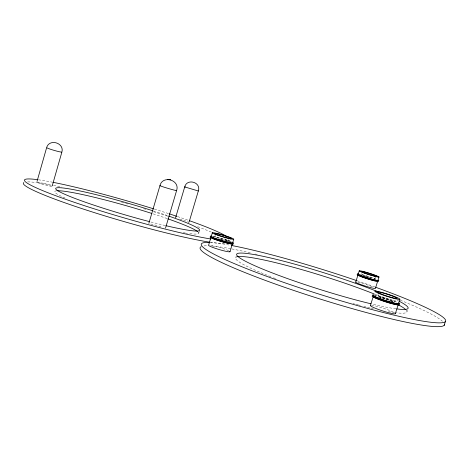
<?xml version="1.0" encoding="UTF-8"?>
<svg xmlns="http://www.w3.org/2000/svg" width="469" height="469" viewBox="0 0 469 469"><rect width="100%" height="100%" fill="white"/><g stroke="black" fill="none" stroke-linecap="round" stroke-linejoin="round"><path stroke-width="0.35" stroke-dasharray="2.35 1.76" d="M198.78 233.07L199.307 231.293M228.72 239.987L228.186 241.764A106.61 8.987 16.1 0 0 223.953 238.217M235.831 257.411L236.188 256.238M406.992 311.539L407.379 310.331M230.385 239.577L228.28 241.594A6.66 0.557 16.7 0 0 228.221 241.424M374.379 278.692L375.845 277.337M395.578 299.967L393.444 301.907A7.856 0.721 17.9 0 0 387.16 299.04A7.856 0.721 17.9 0 0 378.653 296.953M214.954 234.84L215.629 237.853M361.775 273.491L362.062 274.787M377.979 294.321L378.442 296.426M224.563 243.563A106.61 8.987 16.1 0 1 210.511 242.303M27.677 181.908A106.61 8.987 16.1 0 1 52.862 185.249M53.542 185.378A106.61 8.987 16.1 0 1 61.808 187.078M121.53 202.168A106.61 8.987 16.1 0 1 124.291 202.954M125.674 203.353A106.61 8.987 16.1 0 1 128.442 204.15M143.567 208.623A106.61 8.987 16.1 0 1 146.281 209.45M153.674 211.736A106.61 8.987 16.1 0 1 167.873 216.279M197.613 226.674A106.61 8.987 16.1 0 1 211.466 232.184M165.24 225.536A74.94 6.003 16.2 0 1 149.74 221.69M153.363 210.95A74.94 6.003 16.2 0 1 168.125 215.869M198.188 232.061A74.923 6.29 16.1 0 1 188.814 233.533M187.536 233.351A74.923 6.29 16.1 0 1 186.181 233.152M185.472 233.04A74.923 6.29 16.1 0 1 183.25 232.671M65.039 198.053A74.923 6.29 16.1 0 1 57.054 190.766M153.228 213.905A74.923 6.29 16.1 0 1 167.31 218.624M228.725 239.864A106.633 8.577 16.2 0 1 225.489 240.486M38.411 179.785A106.633 8.577 16.2 0 1 52.329 182.177M154.448 209.092A106.633 8.577 16.2 0 1 168.658 213.63M177.669 216.619A106.633 8.577 16.2 0 1 188.913 220.506M52.065 186.422A7.926 0.616 15.7 0 1 41.424 184A7.926 0.616 15.7 0 1 38.892 182.277A7.926 0.616 15.7 0 1 51.268 185.882M179.738 219.175A7.146 0.533 16.5 0 1 187.137 221.485A7.146 0.533 16.5 0 1 188.491 222.488M150.707 224.018A8.706 0.791 16.3 0 1 162.409 227.318M210.393 242.467A128.137 12.27 17.5 0 1 230.648 245.305M357.091 280.743A128.137 12.27 17.5 0 1 374.842 286.969M204.05 245.926A128.101 12.856 17.5 0 1 207.245 245.779M212.082 246.008A128.101 12.856 17.5 0 1 231.123 248.799M231.862 248.939A128.101 12.856 17.5 0 1 251.648 253.184M255.113 254.005A128.101 12.856 17.5 0 1 257.176 254.503M400.245 300.189A128.101 12.856 17.5 0 1 442.443 321.253M395.942 308.801A89.872 8.553 17.5 0 1 372.433 304.141M397.231 300.213A89.872 8.553 17.5 0 1 398.515 300.864M406.172 310.044A89.849 8.964 17.5 0 1 395.496 312.712M394.734 312.618A89.849 8.964 17.5 0 1 388.537 311.662M373.336 308.561A89.849 8.964 17.5 0 1 370.481 307.899M369.754 307.728A89.849 8.964 17.5 0 1 363.838 306.286M360.421 305.425A89.849 8.964 17.5 0 1 359.031 305.067M358.369 304.897A89.849 8.964 17.5 0 1 352.987 303.478M275.561 278.533A89.849 8.964 17.5 0 1 273.509 277.748M270.836 276.704A89.849 8.964 17.5 0 1 237.437 256.719M374.913 294.256A89.849 8.964 17.5 0 1 391.644 301.444M216.784 237.765A6.66 0.557 16.7 0 1 226.849 240.744M213.295 236.499A11.209 0.938 16.7 0 1 230.179 241.488M230.736 241.723A11.209 0.938 16.7 0 1 231.668 242.145M212.592 236.241A12.13 1.02 16.7 0 1 230.848 241.635M210.675 245.24A11.197 1.067 16.7 0 1 229.03 250.897M219.844 238.932A12.13 1.032 16.7 0 1 224.598 240.368M225.741 240.744A12.13 1.032 16.7 0 1 227.758 241.435M219.979 239.049A11.203 0.956 16.7 0 1 222.74 239.864M225.437 240.726A11.203 0.956 16.7 0 1 227.301 241.371M362.437 274.816A10.4 0.768 17.5 0 1 373.875 278.416M374.385 278.609A10.4 0.768 17.5 0 1 375.616 279.09M359.928 274.131A11.25 0.827 17.5 0 1 361.247 274.435M361.98 274.623A11.25 0.827 17.5 0 1 376.806 279.483M358.064 282.285A10.388 0.868 17.6 0 1 373.646 287.263M362.748 275.367A6.179 0.457 17.5 0 1 363.581 275.52M364.706 275.795A6.179 0.457 17.5 0 1 370.539 277.584M374.602 295.259A13.22 1.214 17.9 0 1 385.753 298.079A13.22 1.214 17.9 0 1 397.255 302.446M373.67 294.919A14.31 1.313 17.9 0 1 396.915 302.089M371.46 305.26A13.208 1.384 18.1 0 1 383.167 308.186A13.208 1.384 18.1 0 1 394.535 312.753M378.94 297.076A14.31 1.331 17.9 0 1 394.118 302.042M380.019 297.475A13.22 1.231 17.9 0 1 381.197 297.797M381.807 297.973A13.22 1.231 17.9 0 1 390.091 300.641M390.689 300.852A13.22 1.231 17.9 0 1 393.485 301.919"/><path stroke-width="0.7" d="M198.346 190.924L189.189 221.79M37.033 181.392L46.583 147.835C49.075 138.162 64.833 142.84 61.82 152.302L52.264 185.73M148.866 223.32L159.941 185.648C162.573 174.82 180.243 179.961 176.62 190.52L165.539 228.028M175.582 217.763L184.71 186.926C186.879 178.009 201.441 182.189 198.34 190.989L184.71 186.926L185.237 186.949M211.003 237.238L208.629 245.164A11.197 1.067 16.7 0 0 219.562 249.666A11.197 1.067 16.7 0 0 229.857 251.425M211.267 236.364L212.357 232.712M229.968 251.747L232.36 243.81A11.203 0.956 16.7 0 1 221.128 241.371M232.624 242.93L233.726 239.272A11.209 0.885 16.7 0 0 218.472 233.802A11.209 0.885 16.7 0 0 216.877 234.928A11.209 0.885 16.7 0 0 233.726 239.272M355.707 282.197L357.953 275.004A10.394 0.774 17.5 0 0 358.486 275.379M358.205 274.207L359.236 270.894M377.709 281.066L375.446 288.271A10.388 0.868 17.6 0 1 365.134 286.02A10.388 0.868 17.6 0 1 355.86 282.01M378.999 276.95L377.961 280.269A10.4 0.768 17.5 0 1 367.673 277.924A10.4 0.768 17.5 0 1 358.345 274.043M370.369 305.647L373.218 296.572M395.326 313.755L398.216 304.627A13.22 1.231 17.9 0 1 380.588 299.99M398.533 303.613L399.864 299.41A13.226 1.149 17.8 0 0 382.598 292.627A13.226 1.149 17.8 0 0 379.685 293.77A13.226 1.149 17.8 0 0 399.864 299.41M444.155 325.375L445.351 321.646M46.97 147.876C49.696 149.248 57.963 151.634 61.656 152.179M167.638 179.398L168.904 179.533M169.426 179.586L170.763 179.733M57.054 190.766A74.923 6.29 16.1 0 1 151.886 213.477M167.961 218.853A74.923 6.29 16.1 0 1 197.73 231.651M209.766 242.192A106.61 8.987 16.1 0 1 90.47 211.384A106.61 8.987 16.1 0 1 23.825 182.605M168.776 216.092A74.94 6.003 16.2 0 1 165.903 225.689M149.74 221.69A74.94 6.003 16.2 0 1 55.682 188.55A74.94 6.003 16.2 0 1 152.689 210.739M210.728 238.979A106.633 8.577 16.2 0 1 71.909 201.488A106.633 8.577 16.2 0 1 37.76 179.697M52.991 182.306A106.633 8.577 16.2 0 1 153.779 208.887M169.327 213.846A106.633 8.577 16.2 0 1 176.977 216.391M189.546 220.729A106.633 8.577 16.2 0 1 226.164 236.171M176.121 190.273A8.735 0.358 16.5 0 1 169.045 188.685A8.735 0.358 16.5 0 1 160.052 185.583M375.511 287.21A128.137 12.27 17.5 0 1 435.179 322.684A128.137 12.27 17.5 0 1 276.106 279.712A128.137 12.27 17.5 0 1 209.766 242.438M231.369 245.445A128.137 12.27 17.5 0 1 356.428 280.515M399.131 301.186A89.872 8.553 17.5 0 1 396.704 308.901M370.991 303.801A89.872 8.553 17.5 0 1 256.068 266.281A89.872 8.553 17.5 0 1 262.593 256.203A89.872 8.553 17.5 0 1 378.618 292.023M444.553 324.284A128.101 12.856 17.5 0 1 315.104 297.446A128.101 12.856 17.5 0 1 201.119 246.682M237.437 256.719A89.849 8.964 17.5 0 1 374.285 294.01M398.046 304.627A89.849 8.964 17.5 0 1 405.832 309.698M232.501 242.637A11.209 0.938 16.7 0 1 220.846 240.31A11.209 0.938 16.7 0 1 211.947 236.317M232.46 242.35A12.13 1.02 16.7 0 1 222.271 240.82A12.13 1.02 16.7 0 1 211.126 236.042M233.105 243.763A12.13 1.032 16.7 0 1 222.001 241.717A12.13 1.032 16.7 0 1 210.124 236.968M220.565 241.195A11.203 0.956 16.7 0 1 211.044 237.513M378.125 280.099A11.25 0.827 17.5 0 1 367.649 277.982A11.25 0.827 17.5 0 1 358.416 273.843M368.077 277.718A6.179 0.457 17.5 0 1 367.045 277.384M366.541 277.22A6.179 0.457 17.5 0 1 365.568 276.886M378.524 281.318A11.25 0.838 17.5 0 1 367.391 278.791A11.25 0.838 17.5 0 1 357.302 274.576M377.627 281.259A10.394 0.774 17.5 0 1 376.877 281.224M375.493 280.972A10.394 0.774 17.5 0 1 359.659 275.942M398.55 303.285A13.22 1.214 17.9 0 1 385.817 300.652A13.22 1.214 17.9 0 1 373.646 295.271M398.668 302.962A14.31 1.313 17.9 0 1 385.817 300.758A14.31 1.313 17.9 0 1 373.67 294.919M399.26 304.61A14.31 1.331 17.9 0 1 385.483 301.778A14.31 1.331 17.9 0 1 372.322 295.933M395.355 313.386A13.208 1.384 18.1 0 1 382.587 310.9A13.208 1.384 18.1 0 1 370.498 305.307M379.99 299.767A13.22 1.231 17.9 0 1 373.951 297.141M218.173 235.145A8.811 0.698 16.7 0 0 231.44 238.574A8.811 0.698 16.7 0 0 219.474 234.277A8.811 0.698 16.7 0 0 218.173 235.145M364.179 272.841A8.178 0.569 17.5 0 0 376.818 276.434A8.178 0.569 17.5 0 0 366.365 272.512A8.178 0.569 17.5 0 0 364.179 272.841M362.859 272.559A10.4 0.721 17.5 0 0 378.929 277.126A10.4 0.721 17.5 0 0 365.603 272.126A10.4 0.721 17.5 0 0 362.859 272.559M381.291 294.069A10.4 0.903 17.8 0 0 397.179 298.513A10.4 0.903 17.8 0 0 383.636 293.189A10.4 0.903 17.8 0 0 381.291 294.069"/></g></svg>
